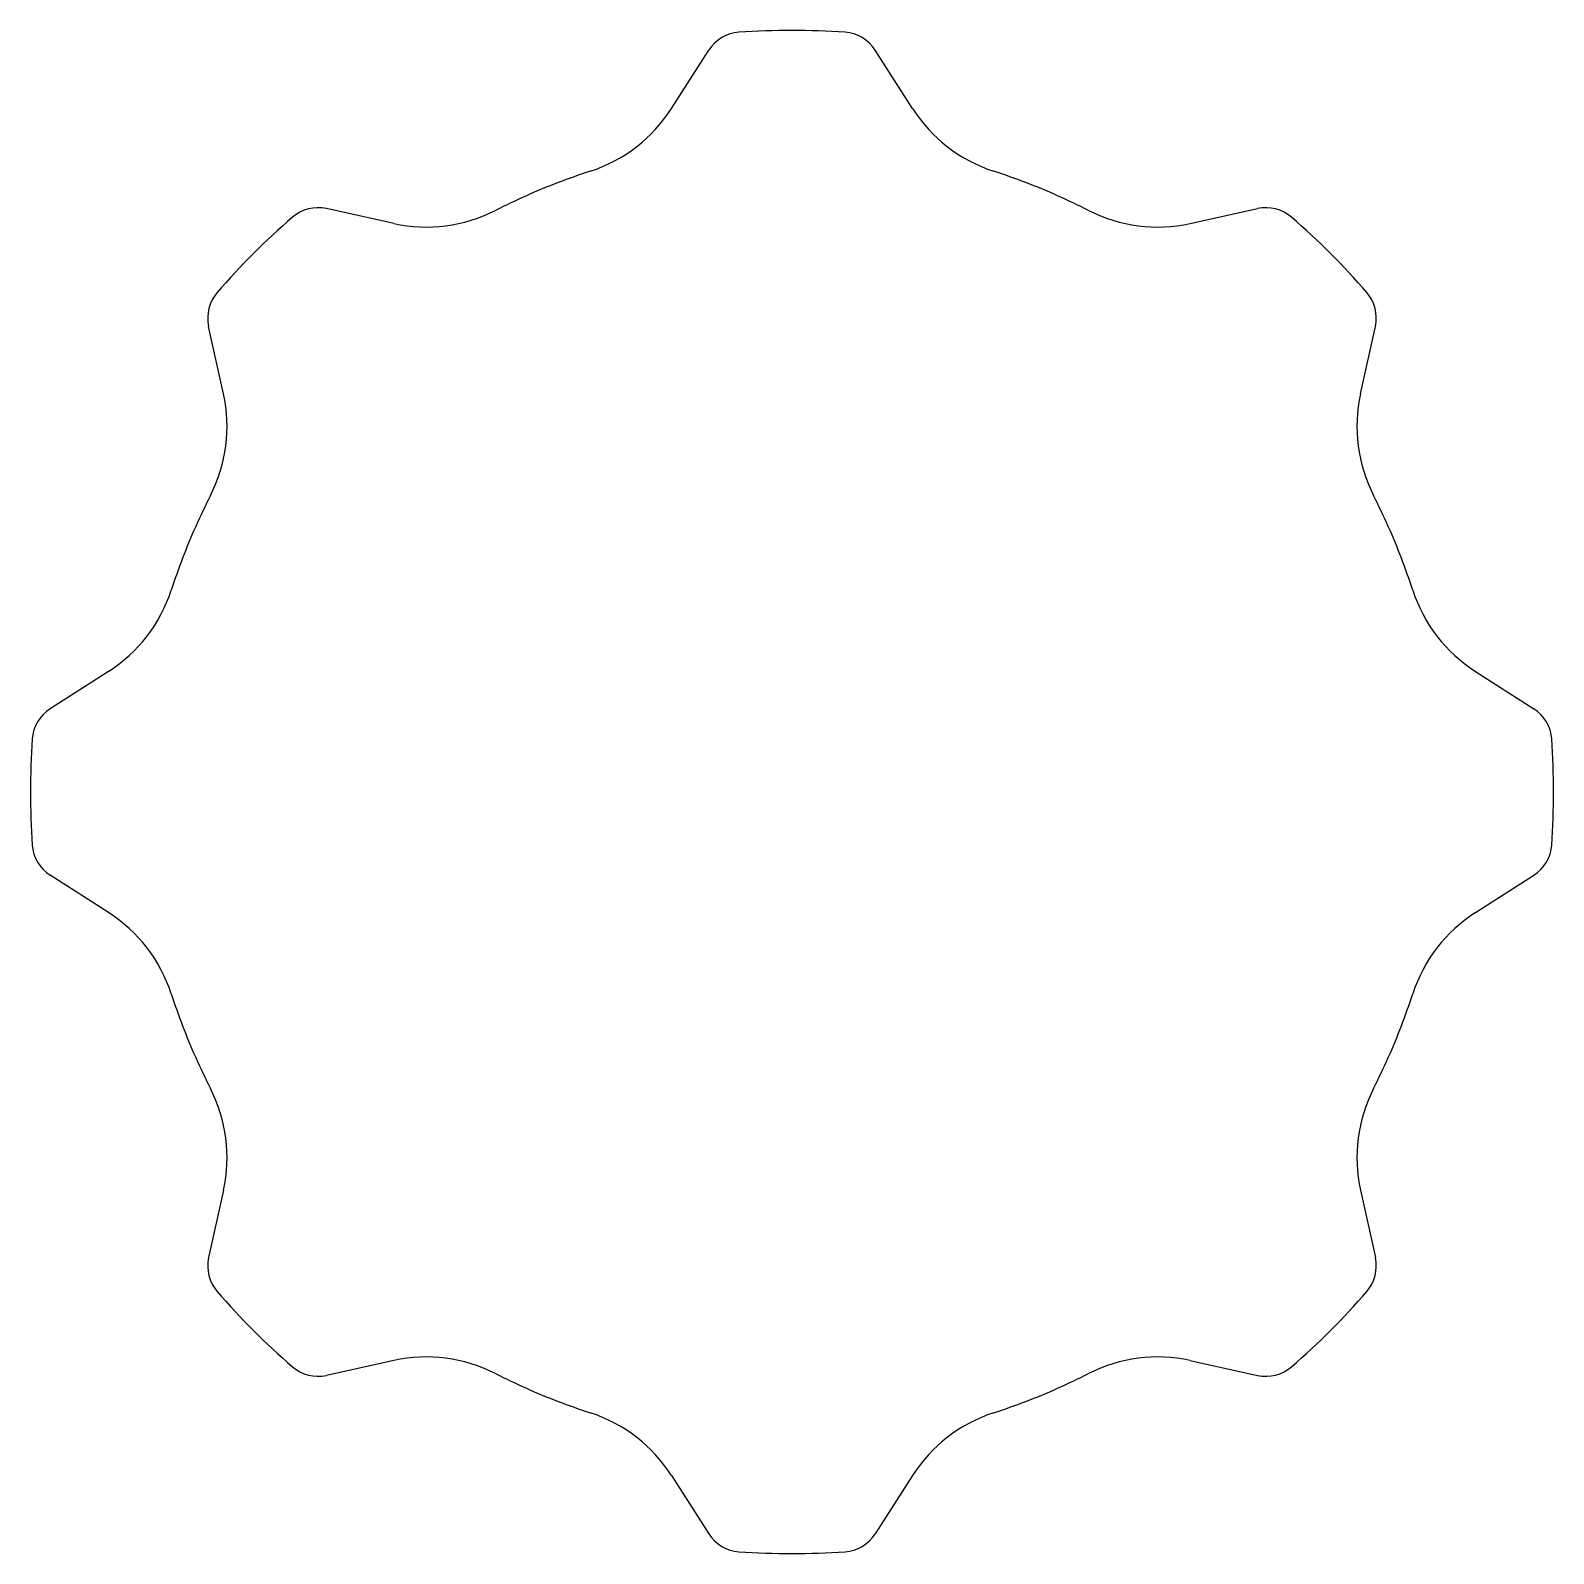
# Model space of a CAD drawing. Header units: millimetres. Extents: x -70 to 70, y -70 to 70.
import ezdxf

# ---------------------------------------------------------------- set-up
doc = ezdxf.new("R2010")
doc.units = ezdxf.units.MM
doc.layers.get('0').update_dxf_attribs({"linetype": 'CONTINUOUS'})

msp = doc.modelspace()

# ---------------------------------------------------------------- linework, layer by layer
for p, q in [((-11.07, 62.84), (-7.65, 68.19)), ((11.07, 62.84), (7.65, 68.19)), ((-36.6, 52.26), (-42.8, 53.62)), ((36.6, 52.26), (42.8, 53.62)), ((-52.26, 36.6), (-53.62, 42.8)), ((52.26, 36.6), (53.62, 42.8)), ((-62.84, 11.07), (-68.19, 7.65)), ((62.84, 11.07), (68.19, 7.65)), ((-62.84, -11.07), (-68.19, -7.65)), ((62.84, -11.07), (68.19, -7.65)), ((-52.26, -36.6), (-53.62, -42.8)), ((52.26, -36.6), (53.62, -42.8)), ((-36.6, -52.26), (-42.8, -53.62)), ((36.6, -52.26), (42.8, -53.62)), ((-11.07, -62.84), (-7.65, -68.19)), ((11.07, -62.84), (7.65, -68.19))]:
    msp.add_line(p, q)
for centre, radius, start, end in [((-4.63, 66.26), 3.58, 94, 147.4019), ((0, 0), 70, 86, 94), ((4.63, 66.26), 3.58, 32.5981, 86), ((-22.87, 70.38), 14, 288, 327.4019), ((22.87, 70.38), 14, 212.5981, 252), ((0, 0), 60, 111, 114), ((0, 0), 60, 108, 111), ((0, 0), 60, 69, 72), ((0, 0), 60, 66, 69), ((0, 0), 60, 114, 117), ((0, 0), 60, 63, 66), ((-43.57, 50.13), 3.58, 77.5981, 131), ((-33.6, 65.93), 14, 257.5981, 297), ((33.6, 65.93), 14, 243, 282.4019), ((43.57, 50.13), 3.58, 49, 102.4019), ((0, 0), 70, 131, 139), ((0, 0), 70, 41, 49), ((-50.13, 43.57), 3.58, 139, 192.4019), ((50.13, 43.57), 3.58, -12.4019, 41), ((-65.93, 33.6), 14, -27, 12.4019), ((65.93, 33.6), 14, 167.5981, 207), ((0, 0), 60, 153, 156), ((0, 0), 60, 24, 27), ((0, 0), 60, 156, 159), ((0, 0), 60, 21, 24), ((0, 0), 60, 159, 162), ((0, 0), 60, 18, 21), ((-70.38, 22.87), 14, 302.5981, 342), ((70.38, 22.87), 14, 198, 237.4019), ((-66.26, 4.63), 3.58, 122.5981, 176), ((66.26, 4.63), 3.58, 4, 57.4019), ((0, 0), 70, 176, 184), ((0, 0), 70, -4, 4), ((-66.26, -4.63), 3.58, 184, 237.4019), ((66.26, -4.63), 3.58, 302.5981, 356), ((-70.38, -22.87), 14, 18, 57.4019), ((70.38, -22.87), 14, 122.5981, 162), ((0, 0), 60, 198, 201), ((0, 0), 60, 339, 342), ((0, 0), 60, 201, 204), ((0, 0), 60, 336, 339), ((0, 0), 60, 204, 207), ((0, 0), 60, 333, 336), ((-65.93, -33.6), 14, -12.4019, 27), ((65.93, -33.6), 14, 153, 192.4019), ((-50.13, -43.57), 3.58, 167.5981, 221), ((50.13, -43.57), 3.58, -41, 12.4019), ((0, 0), 70, 221, 229), ((0, 0), 70, 311, 319), ((-43.57, -50.13), 3.58, 229, 282.4019), ((-33.6, -65.93), 14, 63, 102.4019), ((33.6, -65.93), 14, 77.5981, 117), ((43.57, -50.13), 3.58, 257.5981, 311), ((0, 0), 60, 243, 246), ((0, 0), 60, 294, 297), ((0, 0), 60, 246, 249), ((0, 0), 60, 291, 294), ((0, 0), 60, 249, 252), ((-22.87, -70.38), 14, 32.5981, 72), ((22.87, -70.38), 14, 108, 147.4019), ((0, 0), 60, 288, 291), ((-4.63, -66.26), 3.58, 212.5981, 266), ((4.63, -66.26), 3.58, 274, 327.4019), ((0, 0), 70, 266, 274)]:
    msp.add_arc(centre, radius, start, end)

doc.saveas('drawing.dxf')
